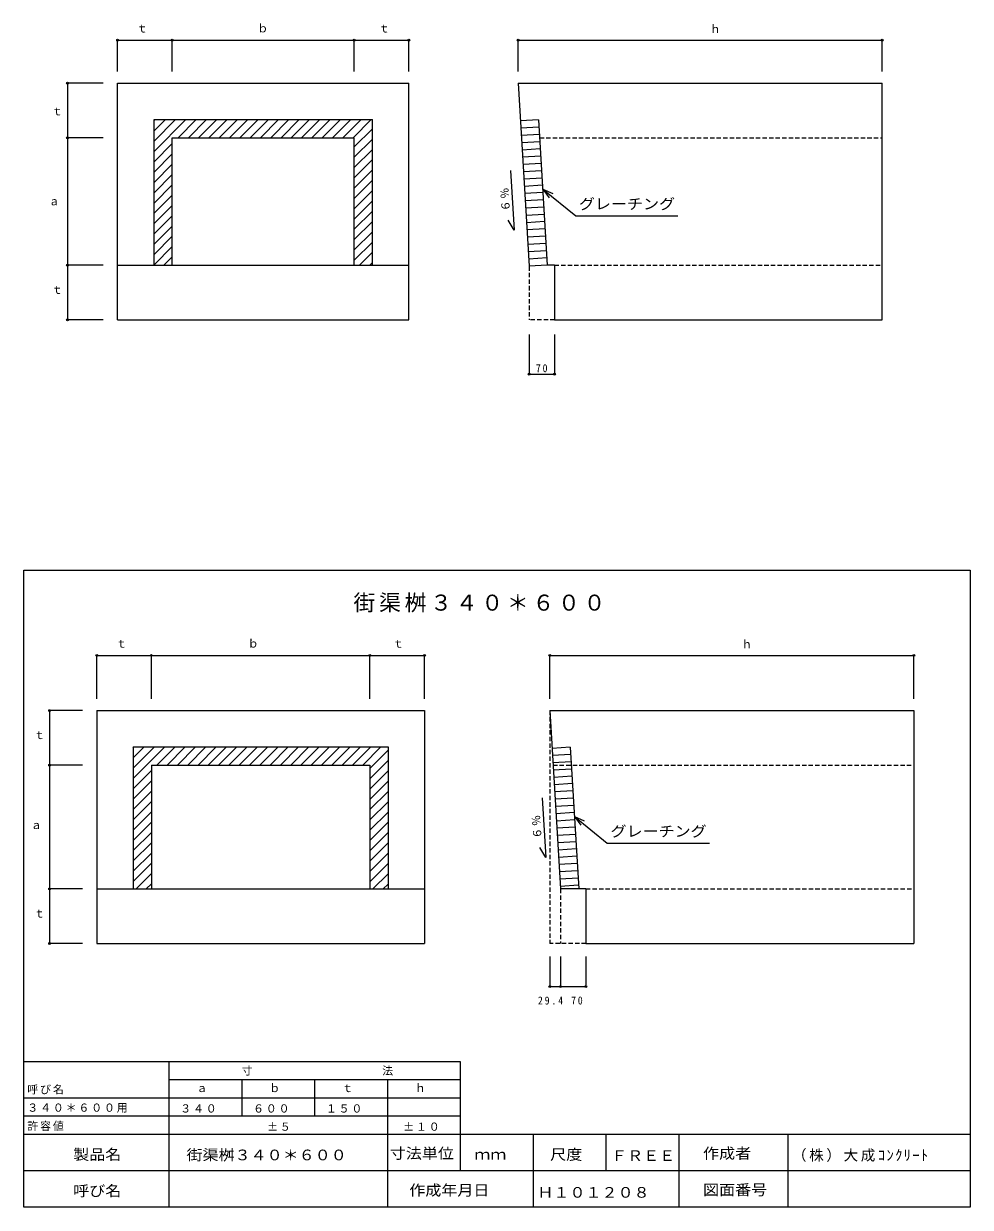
# Model space of a CAD drawing. Units: millimetres, scale not verified. Extents: x -1296 to 1304, y -889 to 2362.
import ezdxf
from ezdxf.enums import TextEntityAlignment as Align

# ---------------------------------------------------------------- set-up
doc = ezdxf.new("R2010")
doc.units = ezdxf.units.MM
doc.header["$LTSCALE"] = 10
doc.header["$PDMODE"] = 32
doc.header["$PDSIZE"] = 5
doc.linetypes.add('DASHED1', pattern=[1.8, 1.2, -0.6])
doc.layers.add('0-0', color=7, linetype='Continuous')
doc.styles.add('ＭＳ ゴシック', font='')
doc.styles.get('ＭＳ ゴシック').set_extended_font_data('MS Gothic')

msp = doc.modelspace()

# ---------------------------------------------------------------- linework, layer by layer
at = {"layer": '0-0'}
for p, q in [((-1037.78, 2316.88), (-887.78, 2316.88)), ((-1037.78, 2230.51), (-1037.78, 2316.88)), ((-237.78, 2230.51), (-237.78, 2316.88)), ((62.22, 2316.88), (1062.22, 2316.88)), ((62.22, 2230.51), (62.22, 2316.88)), ((1062.22, 2230.51), (1062.22, 2316.88)), ((-1175.39, 2198.57), (-1175.39, 2048.57)), ((-1077.92, 2198.57), (-1175.39, 2198.57)), ((-237.78, 1548.57), (-237.78, 2198.57)), ((62.22, 2198.57), (1062.22, 2198.57)), ((62.22, 2198.57), (92.4, 1695.58)), ((1062.22, 1548.57), (1062.22, 2198.57)), ((-937.78, 2098.57), (-337.78, 2098.57)), ((-937.78, 1698.57), (-937.78, 2098.57)), ((-937.78, 2010.9), (-850.1, 2098.57)), ((-937.78, 2039.18), (-878.39, 2098.57)), ((-937.78, 2067.46), (-906.67, 2098.57)), ((-937.78, 2095.75), (-934.96, 2098.57)), ((-871.82, 2048.57), (-821.82, 2098.57)), ((-843.54, 2048.57), (-793.54, 2098.57)), ((-815.25, 2048.57), (-765.25, 2098.57)), ((-786.97, 2048.57), (-736.97, 2098.57)), ((-758.68, 2048.57), (-708.68, 2098.57)), ((-730.4, 2048.57), (-680.4, 2098.57)), ((-702.11, 2048.57), (-652.11, 2098.57)), ((-673.83, 2048.57), (-623.83, 2098.57)), ((-645.55, 2048.57), (-595.55, 2098.57)), ((-617.26, 2048.57), (-567.26, 2098.57)), ((-588.98, 2048.57), (-538.98, 2098.57)), ((-560.69, 2048.57), (-510.69, 2098.57)), ((-532.41, 2048.57), (-482.41, 2098.57)), ((-504.12, 2048.57), (-454.12, 2098.57)), ((-475.84, 2048.57), (-425.84, 2098.57)), ((-447.56, 2048.57), (-397.56, 2098.57)), ((-419.27, 2048.57), (-369.27, 2098.57)), ((-390.99, 2048.57), (-340.99, 2098.57)), ((-337.78, 1698.57), (-337.78, 2098.57)), ((118.35, 2097.85), (68.44, 2094.86)), ((118.35, 2097.85), (142.31, 1698.57)), ((-887.78, 2048.57), (-387.78, 2048.57)), ((-887.78, 1698.57), (-887.78, 2048.57)), ((-387.78, 2023.49), (-337.78, 2073.49)), ((-387.78, 1698.57), (-387.78, 2048.57)), ((119.55, 2077.89), (69.64, 2074.89)), ((120.75, 2057.92), (70.84, 2054.93)), ((-937.78, 1982.61), (-887.78, 2032.61)), ((-387.78, 1995.21), (-337.78, 2045.21)), ((-387.78, 1966.93), (-337.78, 2016.93)), ((121.95, 2037.96), (72.04, 2034.97)), ((123.14, 2018), (73.23, 2015)), ((-937.78, 1954.33), (-887.78, 2004.33)), ((-387.78, 1938.64), (-337.78, 1988.64)), ((124.34, 1998.03), (74.43, 1995.04)), ((-937.78, 1926.04), (-887.78, 1976.04)), ((-387.78, 1910.36), (-337.78, 1960.36)), ((125.54, 1978.07), (75.63, 1975.07)), ((126.74, 1958.1), (76.83, 1955.11)), ((-937.78, 1897.76), (-887.78, 1947.76)), ((-937.78, 1869.47), (-887.78, 1919.47)), ((-387.78, 1882.07), (-337.78, 1932.07)), ((127.94, 1938.14), (78.03, 1935.15)), ((-937.78, 1841.19), (-887.78, 1891.19)), ((-387.78, 1853.79), (-337.78, 1903.79)), ((129.13, 1918.18), (79.22, 1915.18)), ((130.33, 1898.21), (80.42, 1895.22)), ((129.76, 1907.75), (220.35, 1834.69)), ((129.76, 1907.75), (157.19, 1895.6)), ((129.76, 1907.75), (147.44, 1883.51)), ((-937.78, 1812.91), (-887.78, 1862.91)), ((-387.78, 1825.5), (-337.78, 1875.5)), ((131.53, 1878.25), (81.62, 1875.25)), ((132.73, 1858.28), (82.82, 1855.29)), ((-937.78, 1784.62), (-887.78, 1834.62)), ((-387.78, 1797.22), (-337.78, 1847.22)), ((133.93, 1838.32), (84.02, 1835.33)), ((220.35, 1834.69), (500.87, 1834.69)), ((-937.78, 1756.34), (-887.78, 1806.34)), ((-387.78, 1768.94), (-337.78, 1818.94)), ((-387.78, 1740.65), (-337.78, 1790.65)), ((135.12, 1818.36), (85.21, 1815.36)), ((136.32, 1798.39), (86.41, 1795.4)), ((-937.78, 1728.05), (-887.78, 1778.05)), ((-387.78, 1712.37), (-337.78, 1762.37)), ((137.52, 1778.43), (87.61, 1775.43)), ((138.72, 1758.46), (88.81, 1755.47)), ((-937.78, 1699.77), (-887.78, 1749.77)), ((-373.29, 1698.57), (-337.78, 1734.08)), ((139.92, 1738.5), (90, 1735.51)), ((-1037.78, 1698.57), (-237.78, 1698.57)), ((-910.69, 1698.57), (-887.78, 1721.48)), ((-345.01, 1698.57), (-337.78, 1705.8)), ((141.11, 1718.54), (91.2, 1715.54)), ((142.31, 1698.57), (92.4, 1695.58)), ((162.4, 1698.57), (142.31, 1698.57)), ((162.4, 1698.57), (162.4, 1548.57)), ((-1077.92, 1548.57), (-1175.39, 1548.57)), ((-1037.78, 1548.57), (-237.78, 1548.57)), ((162.4, 1548.57), (1062.22, 1548.57)), ((92.4, 1508.16), (92.4, 1399.38)), ((162.4, 1508.16), (162.4, 1399.38)), ((92.4, 1399.38), (162.4, 1399.38)), ((-1095.12, 626.83), (-945.12, 626.83)), ((-1095.12, 507.47), (-1095.12, 626.83)), ((-195.12, 507.47), (-195.12, 626.83)), ((149.07, 626.83), (1149.07, 626.83)), ((149.07, 507.47), (149.07, 626.83)), ((1149.07, 507.47), (1149.07, 626.83)), ((-1224.51, 475.14), (-1224.51, 325.14)), ((-1134.27, 475.14), (-1224.51, 475.14)), ((-1095.12, 475.14), (-1095.12, -164.86)), ((149.07, 475.14), (1149.07, 475.14)), ((149.07, 475.14), (178.47, -14.86)), ((1149.07, 475.14), (1149.07, -164.86)), ((-995.12, 375.14), (-995.12, -14.86)), ((-995.12, 288.41), (-908.39, 375.14)), ((-995.12, 316.7), (-936.68, 375.14)), ((-995.12, 344.98), (-964.96, 375.14)), ((-995.12, 373.26), (-993.25, 375.14)), ((-930.11, 325.14), (-880.11, 375.14)), ((-901.82, 325.14), (-851.82, 375.14)), ((-873.54, 325.14), (-823.54, 375.14)), ((-845.26, 325.14), (-795.26, 375.14)), ((-816.97, 325.14), (-766.97, 375.14)), ((-788.69, 325.14), (-738.69, 375.14)), ((-760.4, 325.14), (-710.4, 375.14)), ((-732.12, 325.14), (-682.12, 375.14)), ((-703.83, 325.14), (-653.83, 375.14)), ((-675.55, 325.14), (-625.55, 375.14)), ((-647.27, 325.14), (-597.27, 375.14)), ((-618.98, 325.14), (-568.98, 375.14)), ((-590.7, 325.14), (-540.7, 375.14)), ((-562.41, 325.14), (-512.41, 375.14)), ((-534.13, 325.14), (-484.13, 375.14)), ((-505.84, 325.14), (-455.84, 375.14)), ((-477.56, 325.14), (-427.56, 375.14)), ((-449.28, 325.14), (-399.28, 375.14)), ((-420.99, 325.14), (-370.99, 375.14)), ((-392.71, 325.14), (-342.71, 375.14)), ((-364.42, 325.14), (-314.42, 375.14)), ((-345.12, 316.16), (-295.12, 366.16)), ((205.21, 374.42), (155.3, 371.42)), ((205.21, 374.42), (228.56, -14.86)), ((-345.12, 287.87), (-295.12, 337.87)), ((206.4, 354.45), (156.49, 351.46)), ((207.6, 334.49), (157.69, 331.49)), ((-995.12, 260.13), (-945.12, 310.13)), ((-945.12, 325.14), (-945.12, -14.86)), ((-345.12, 259.59), (-295.12, 309.59)), ((208.8, 314.52), (158.89, 311.53)), ((210, 294.56), (160.09, 291.57)), ((-995.12, 231.84), (-945.12, 281.84)), ((-345.12, 231.31), (-295.12, 281.31)), ((211.2, 274.6), (161.29, 271.6)), ((-995.12, 203.56), (-945.12, 253.56)), ((-345.12, 203.02), (-295.12, 253.02)), ((212.39, 254.63), (162.48, 251.64)), ((213.59, 234.67), (163.68, 231.67)), ((-995.12, 175.28), (-945.12, 225.28)), ((-995.12, 146.99), (-945.12, 196.99)), ((-345.12, 174.74), (-295.12, 224.74)), ((-345.12, 146.45), (-295.12, 196.45)), ((214.79, 214.7), (164.88, 211.71)), ((-995.12, 118.71), (-945.12, 168.71)), ((-345.12, 118.17), (-295.12, 168.17)), ((215.99, 194.74), (166.08, 191.75)), ((217.19, 174.78), (167.27, 171.78)), ((216.61, 184.31), (307.2, 111.26)), ((216.61, 184.31), (244.04, 172.16)), ((216.61, 184.31), (234.3, 160.08)), ((-995.12, 90.42), (-945.12, 140.42)), ((-345.12, 89.88), (-295.12, 139.88)), ((218.38, 154.81), (168.47, 151.82)), ((219.58, 134.85), (169.67, 131.85)), ((-995.12, 62.14), (-945.12, 112.14)), ((-345.12, 61.6), (-295.12, 111.6)), ((220.78, 114.88), (170.87, 111.89)), ((307.2, 111.26), (587.72, 111.26)), ((-995.12, 33.85), (-945.12, 83.85)), ((-345.12, 33.32), (-295.12, 83.32)), ((221.98, 94.92), (172.07, 91.93)), ((223.17, 74.96), (173.26, 71.96)), ((-995.12, 5.57), (-945.12, 55.57)), ((-345.12, 5.03), (-295.12, 55.03)), ((224.37, 54.99), (174.46, 52)), ((225.57, 35.03), (175.66, 32.03)), ((-987.27, -14.86), (-945.12, 27.29)), ((-336.73, -14.86), (-295.12, 26.75)), ((226.77, 15.06), (176.86, 12.07)), ((-1095.12, -14.86), (-195.12, -14.86)), ((-958.98, -14.86), (-945.12, -1)), ((-308.44, -14.86), (-295.12, -1.54)), ((227.97, -4.9), (178.06, -7.89)), ((248.47, -14.86), (178.47, -14.86)), ((248.47, -14.86), (248.47, -164.86)), ((-1134.27, -164.86), (-1224.51, -164.86)), ((-1095.12, -164.86), (-195.12, -164.86)), ((248.47, -164.86), (1149.07, -164.86)), ((149.07, -200), (149.07, -283.13)), ((248.47, -200), (248.47, -283.13)), ((149.07, -283.13), (178.47, -283.13)), ((-695.79, -489.46), (-1295.79, -489.46)), ((-295.79, -489.46), (-1295.79, -489.46)), ((-895.79, -689.46), (-895.79, -489.46)), ((-95.79, -489.46), (-295.79, -489.46)), ((-95.79, -689.46), (-95.79, -489.46)), ((-95.79, -539.46), (-895.79, -539.46)), ((-695.79, -639.46), (-695.79, -539.46)), ((-495.79, -639.46), (-495.79, -539.46)), ((-295.79, -689.46), (-295.79, -539.46)), ((-695.79, -589.46), (-1295.79, -589.46)), ((-295.79, -589.46), (-1295.79, -589.46)), ((-95.79, -589.46), (-295.79, -589.46)), ((-95.79, -639.46), (-1295.79, -639.46))]:
    msp.add_line(p, q, dxfattribs=at)
at = {"layer": '0-0', "linetype": 'DASHED1'}
for p, q in [((121.31, 2048.57), (1062.22, 2048.57)), ((92.4, 1695.58), (92.4, 1548.57)), ((162.4, 1698.57), (1062.22, 1698.57)), ((162.4, 1548.57), (92.4, 1548.57)), ((149.07, 475.14), (149.07, -164.86)), ((158.07, 325.14), (1149.07, 325.14)), ((178.47, -14.86), (178.47, -164.86)), ((248.47, -14.86), (1149.07, -14.86)), ((248.47, -164.86), (149.07, -164.86))]:
    msp.add_line(p, q, dxfattribs=at)
at = {"layer": '0-0', "color": 2}
for p, q in [((1304.21, -689.46), (-1295.79, -689.46)), ((-895.79, -889.46), (-895.79, -689.46)), ((-295.79, -889.46), (-295.79, -689.46)), ((-95.79, -789.46), (-95.79, -689.46)), ((104.21, -889.46), (104.21, -689.46)), ((304.21, -789.46), (304.21, -689.46)), ((504.21, -889.46), (504.21, -689.46)), ((804.21, -889.46), (804.21, -689.46)), ((1304.21, -789.46), (-1295.79, -789.46)), ((1304.21, -889.46), (-1295.79, -889.46))]:
    msp.add_line(p, q, dxfattribs=at)
at = {"layer": '0-0'}
for points in [[(-887.78, 2230.51), (-887.78, 2316.88), (-387.78, 2316.88)], [(-387.78, 2230.51), (-387.78, 2316.88), (-237.78, 2316.88)], [(-1037.78, 1548.57), (-1037.78, 2198.57), (-237.78, 2198.57)], [(-1077.92, 2048.57), (-1175.39, 2048.57), (-1175.39, 1698.57)], [(-1077.92, 1698.57), (-1175.39, 1698.57), (-1175.39, 1548.57)], [(-945.12, 507.47), (-945.12, 626.83), (-345.12, 626.83)], [(-345.12, 507.47), (-345.12, 626.83), (-195.12, 626.83)], [(-1095.12, 475.14), (-195.12, 475.14), (-195.12, -164.86)], [(-995.12, 375.14), (-295.12, 375.14), (-295.12, -14.86)], [(-1134.27, 325.14), (-1224.51, 325.14), (-1224.51, -14.86)], [(-945.12, 325.14), (-345.12, 325.14), (-345.12, -14.86)], [(-1134.27, -14.86), (-1224.51, -14.86), (-1224.51, -164.86)], [(178.47, -200), (178.47, -283.13), (248.47, -283.13)]]:
    msp.add_lwpolyline(points, dxfattribs=at)
at = {"layer": '0-0', "color": 2}
for points in [[(41.57, 1958.97), (51.42, 1794.89), (35.02, 1822.02)], [(-1295.79, -889.46), (-1295.79, 860.54), (1304.21, 860.54), (1304.21, -889.46)], [(128.43, 235.54), (138.27, 71.46), (121.88, 98.58)]]:
    msp.add_lwpolyline(points, dxfattribs=at)
at = {"layer": '0-0'}
for p in [(-1037.78, 2316.88), (-887.78, 2316.88), (-387.78, 2316.88), (-237.78, 2316.88), (62.22, 2316.88), (1062.22, 2316.88), (-1175.39, 2198.57), (-1175.39, 2048.57), (-1175.39, 1698.57), (-1175.39, 1548.57), (92.4, 1399.38), (162.4, 1399.38), (-1095.12, 626.83), (-945.12, 626.83), (-345.12, 626.83), (-195.12, 626.83), (149.07, 626.83), (1149.07, 626.83), (-1224.51, 475.14), (-1224.51, 325.14), (-1224.51, -14.86), (-1224.51, -164.86), (149.07, -283.13), (178.47, -283.13), (248.47, -283.13)]:
    msp.add_point(p, dxfattribs=at)

# ---------------------------------------------------------------- texts
at = {"layer": '0-0', "style": 'ＭＳ ゴシック'}
for s, p in [('ｔ', (-985.09, 2331.36)), ('ｂ', (-653.91, 2331.7)), ('ｔ', (-320.47, 2331.36)), ('ｈ', (588.7, 2329.81)), ('ｔ', (-1218.54, 2103.78)), ('ａ', (-1226.99, 1856.59)), ('ｔ', (-1218.54, 1613.36)), ('ｔ', (-1042.43, 641.3)), ('ｂ', (-680.38, 641.65)), ('ｔ', (-281.89, 641.3)), ('ｈ', (675.55, 639.76)), ('ｔ', (-1267.66, 390.34)), ('ａ', (-1276.11, 143.16)), ('ｔ', (-1267.66, -100.07)), ('ｂ', (-621.27, -579.46)), ('ｔ', (-421.27, -579.46)), ('ｈ', (-221.27, -579.46)), ('ａ', (-821.27, -579.46))]:
    msp.add_text(s, height=21.99, dxfattribs=at).set_placement(p, align=Align.BOTTOM_LEFT)
at = {"layer": '0-0', "style": 'ＭＳ ゴシック', "width": 1.1}
for s, p in [('グレーチング', (229.11, 1843.46)), ('グレーチング', (315.97, 120.02)), ('製品名', (-1159.72, -767.68)), ('街渠桝３４０＊６００', (-848.57, -769.05)), ('寸法単位', (-290.29, -764.7)), ('ｍｍ', (-58.05, -767.68)), ('尺度', (150.37, -767.68)), ('ＦＲＥＥ', (317.59, -770.69)), ('作成者', (570.2, -764.7)), ('呼び名', (-1159.72, -867.68)), ('作成年月日', (-236.7, -865.93)), ('Ｈ１０１２０８', (115.28, -871.84)), ('図面番号', (570.2, -864.7))]:
    msp.add_text(s, height=29.33, dxfattribs=at).set_placement(p, align=Align.BOTTOM_LEFT)
at = {"layer": '0-0', "char_height": 21.99, "attachment_point": 7, "rotation": 93.434, "style": 'ＭＳ ゴシック'}
for insert in [(40.04, 1847.34), (126.89, 123.9)]:
    msp.add_mtext('\\T1.17;６％', dxfattribs=dict(at, insert=insert))
at = {"layer": '0-0', "attachment_point": 7, "style": 'ＭＳ ゴシック'}
for s, insert, char_height in [('\\T1.36;\\W0.9;70', (111.15, 1404.38), 21.99), ('\\T1.38;\\W0.9;29.4', (116.61, -332.6), 21.99), ('\\T1.36;\\W0.9;70', (207.84, -332.6), 21.99), ('\\T1.17;寸\u3000\u3000\u3000\u3000\u3000\u3000\u3000\u3000\u3000\u3000法', (-697.07, -527.59), 21.99), ('\\T1.17;呼び名', (-1285.79, -579.46), 21.99), ('\\T1.17;３４０＊６００用', (-1285.79, -629.46), 21.99), ('\\T1.17;３４０', (-865.79, -629.46), 21.99), ('\\T1.17;６００', (-665.79, -629.46), 21.99), ('\\T1.17;１５０', (-465.79, -629.46), 21.99), ('\\T1.17;許容値', (-1285.79, -679.46), 21.99), ('\\T1.17;±５', (-627.23, -679.46), 21.99), ('\\T1.17;±１０', (-253.28, -679.46), 21.99), ('\\T1.18;（株）大成ｺﾝｸﾘｰﾄ', (814.35, -764.7), 29.33)]:
    msp.add_mtext(s, dxfattribs=dict(at, insert=insert, char_height=char_height))
at = {"layer": '0-0', "color": 3, "insert": (-389.88, 744.61), "char_height": 43.99, "attachment_point": 7, "style": 'ＭＳ ゴシック'}
msp.add_mtext('\\T1.17;街渠桝３４０＊６００', dxfattribs=at)

doc.saveas('drawing.dxf')
